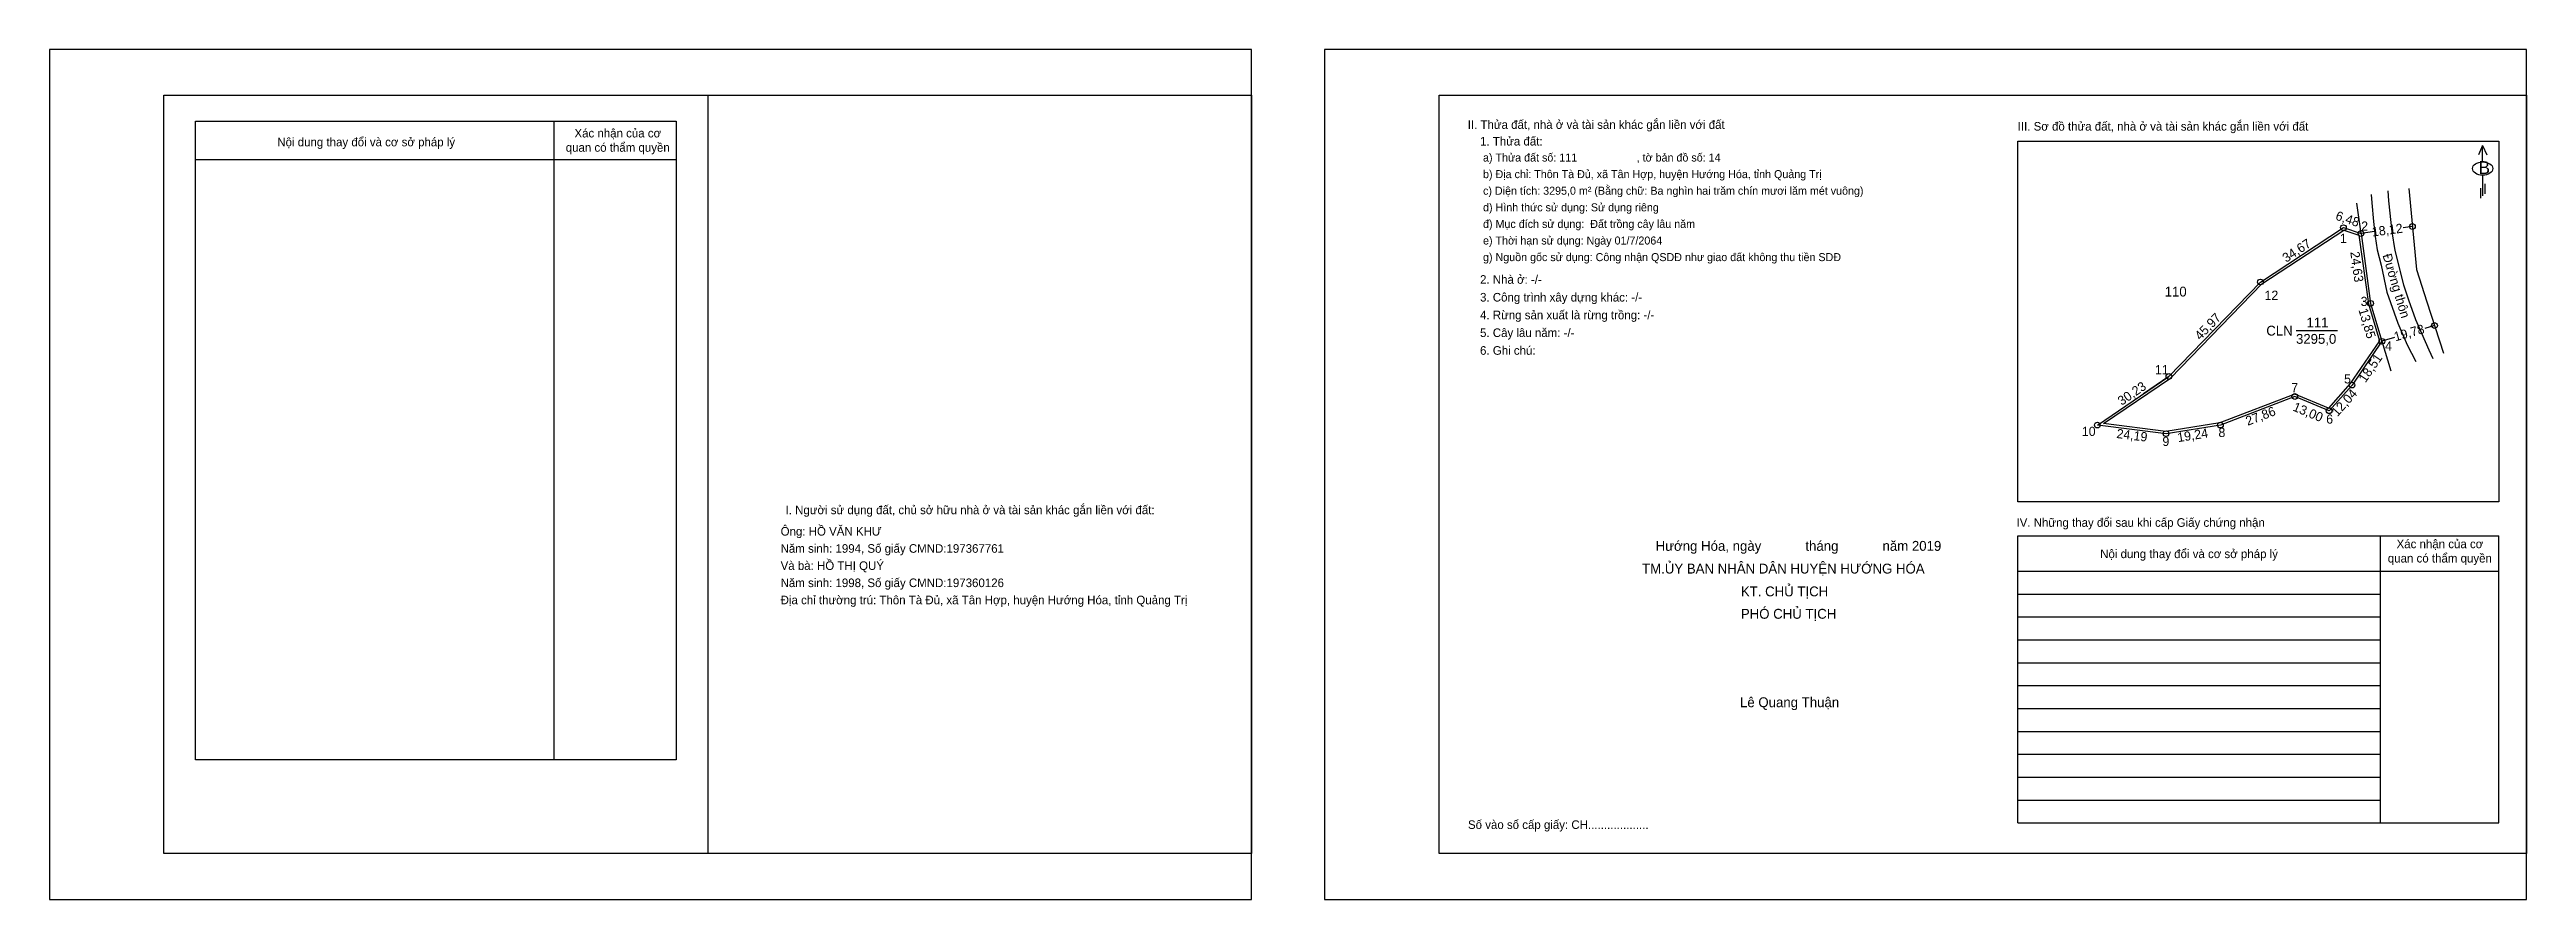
# Model space of a CAD drawing. Extents: x 552504 to 553370, y 1840339 to 1840636.
import ezdxf

# ---------------------------------------------------------------- set-up
doc = ezdxf.new("R2010")
doc.units = 0
for name, color, linetype in [('CanhThua', 7, 'Continuous'), ('ChieuDaiCanhThua', 7, 'Continuous'), ('Khung', 7, 'Continuous'), ('KhungInTrang1', 7, 'Continuous'), ('KhungInTrang2', 7, 'Continuous'), ('Level 1', 7, 'Continuous'), ('Level 2', 7, 'Continuous'), ('Level 22', 7, 'Continuous'), ('Level 23', 7, 'Continuous'), ('MocDinhThua', 7, 'Continuous'), ('NhanDiaChinhThua', 7, 'Continuous'), ('NhanTuCan', 7, 'Continuous'), ('ON', 7, 'Continuous'), ('RauThua', 7, 'Continuous'), ('SoHieuDinhThua', 7, 'Continuous'), ('Template', 7, 'Continuous'), ('ThongTin', 7, 'Continuous')]:
    doc.layers.add(name, color=color, linetype=linetype)

msp = doc.modelspace()

# ---------------------------------------------------------------- linework, layer by layer
at = {"layer": 'CanhThua'}
for p, q in [((553277, 1840555), (553306, 1840574)), ((553306, 1840574), (553312.15, 1840571.95)), ((553312.15, 1840571.95), (553315.49, 1840547.55)), ((553245, 1840522), (553277, 1840555)), ((553315.49, 1840547.55), (553319.45, 1840534.28)), ((553319.45, 1840534.28), (553309, 1840519)), ((553220, 1840505), (553245, 1840522)), ((553289, 1840515), (553263, 1840505)), ((553301, 1840510), (553289, 1840515)), ((553309, 1840519), (553301, 1840510)), ((553244, 1840502), (553220, 1840505)), ((553263, 1840505), (553244, 1840502))]:
    msp.add_line(p, q, dxfattribs=at)
at = {"layer": 'Khung'}
for p, q in [((552989.96, 1840620.24), (553369.96, 1840620.24)), ((552989.96, 1840355.24), (552989.96, 1840620.24)), ((553192.25, 1840478.15), (553192.25, 1840604.26)), ((553192.25, 1840604.26), (553360.25, 1840604.26)), ((553360.25, 1840604.26), (553360.25, 1840478.15)), ((553360.25, 1840478.15), (553192.25, 1840478.15))]:
    msp.add_line(p, q, dxfattribs=at)
msp.add_lwpolyline([(552924.37, 1840355.25), (552544.37, 1840355.25), (552544.37, 1840620.25), (552924.37, 1840620.25)], close=True, dxfattribs=at)
for points in [[(552734.37, 1840620.25), (552734.37, 1840355.25)], [(553369.96, 1840620.24), (553369.96, 1840355.24), (552989.96, 1840355.24)]]:
    msp.add_lwpolyline(points, dxfattribs=at)
at = {"layer": 'KhungInTrang1'}
msp.add_lwpolyline([(552504.37, 1840636.24), (552504.37, 1840339.24), (552924.37, 1840339.24), (552924.37, 1840636.24)], close=True, dxfattribs=at)
at = {"layer": 'KhungInTrang2'}
msp.add_lwpolyline([(552949.96, 1840636.24), (552949.96, 1840339.24), (553369.96, 1840339.24), (553369.96, 1840636.24)], close=True, dxfattribs=at)
at = {"layer": 'Level 1'}
for p, q in [((553330.1, 1840574.41), (553326.91, 1840573.97)), ((553316.89, 1840572.6), (553312.15, 1840571.95)), ((553337.83, 1840539.77), (553334.41, 1840538.75)), ((553323.81, 1840535.58), (553319.45, 1840534.28))]:
    msp.add_line(p, q, dxfattribs=at)
at = {"layer": 'Level 2'}
msp.add_lwpolyline([(553318.57, 1840534.42), (553308.37, 1840519.49), (553300.78, 1840510.96), (553289.01, 1840515.86), (553262.79, 1840505.78), (553243.99, 1840502.81), (553222.2, 1840505.53), (553245.52, 1840521.38), (553277.51, 1840554.38), (553306.11, 1840573.12), (553311.42, 1840571.35), (553314.71, 1840547.38)], close=True, dxfattribs=at)
at = {"layer": 'Level 22'}
for points in [[(553315.74, 1840585.63), (553315.95, 1840582.72), (553316.48, 1840576.2), (553317.08, 1840570.89), (553317.8, 1840566.25), (553319.22, 1840560.89), (553321.15, 1840551.49), (553325.06, 1840540.6), (553328.26, 1840533.01), (553331.27, 1840527.26)], [(553321.51, 1840586.92), (553321.79, 1840583.32), (553322.86, 1840572.48), (553323.94, 1840566.01), (553326.95, 1840554.07), (553328.71, 1840548.81), (553331.24, 1840541.88), (553335.84, 1840531.3), (553337.3, 1840528.24)]]:
    msp.add_lwpolyline(points, dxfattribs=at)
at = {"layer": 'Level 23'}
for points in [[(553328.87, 1840587.67), (553331.49, 1840559.37), (553335.16, 1840548.03)], [(553335.16, 1840548.03), (553340.96, 1840530.1)]]:
    msp.add_lwpolyline(points, dxfattribs=at)
at = {"layer": 'MocDinhThua'}
for centre in [(553306, 1840574), (553330.1, 1840574.41), (553312.15, 1840571.95), (553277, 1840555), (553315.49, 1840547.55), (553337.83, 1840539.77), (553319.45, 1840534.28), (553245, 1840522), (553289, 1840515), (553309, 1840519), (553220, 1840505), (553263, 1840505), (553301, 1840510), (553244, 1840502)]:
    msp.add_circle(centre, 1, dxfattribs=at)
at = {"layer": 'NhanDiaChinhThua'}
msp.add_line((553289.43, 1840538), (553303.89, 1840538), dxfattribs=at)
at = {"layer": 'ON'}
for p, q in [((552555.37, 1840611.23), (552723.37, 1840611.23)), ((552555.37, 1840388.02), (552555.37, 1840611.23)), ((552723.37, 1840611.23), (552723.37, 1840388.02)), ((552555.37, 1840597.85), (552723.37, 1840597.85)), ((553192.25, 1840466.32), (553360.25, 1840466.32)), ((553318.8, 1840466.32), (553318.8, 1840366)), ((553192.25, 1840453.96), (553360.25, 1840453.96)), ((553192.25, 1840445.96), (553318.8, 1840445.96)), ((553192.25, 1840437.96), (553318.8, 1840437.96)), ((553192.25, 1840429.96), (553318.8, 1840429.96)), ((553192.25, 1840421.96), (553318.8, 1840421.96)), ((553192.25, 1840413.96), (553318.8, 1840413.96)), ((553192.25, 1840405.96), (553318.8, 1840405.96)), ((553192.25, 1840397.96), (553318.8, 1840397.96)), ((553192.25, 1840389.96), (553318.8, 1840389.96)), ((553192.25, 1840381.96), (553318.8, 1840381.96)), ((553192.25, 1840373.96), (553318.8, 1840373.96))]:
    msp.add_line(p, q, dxfattribs=at)
for points in [[(552680.65, 1840611.23), (552680.65, 1840388.02)], [(553192.25, 1840366), (553192.25, 1840466.32)], [(553360.25, 1840366), (553360.25, 1840466.32)], [(552723.37, 1840388.02), (552555.37, 1840388.02)]]:
    msp.add_lwpolyline(points, dxfattribs=at)
at = {"layer": 'RauThua'}
for p, q in [((553312.15, 1840571.95), (553310.69, 1840582.6)), ((553319.45, 1840534.28), (553322.52, 1840523.98)), ((553245, 1840522), (553236.11, 1840515.96))]:
    msp.add_line(p, q, dxfattribs=at)
at = {"layer": 'Template'}
for p, q in [((553354.62, 1840602.65), (553353.17, 1840599.46)), ((553354.62, 1840596.99), (553354.62, 1840602.65)), ((553354.62, 1840602.65), (553356.07, 1840599.46)), ((553354.65, 1840592.31), (553354.65, 1840585.17)), ((553353.89, 1840587.84), (553353.89, 1840584.35)), ((553355.46, 1840589.32), (553355.46, 1840585.84)), ((553192.25, 1840366), (553360.25, 1840366))]:
    msp.add_line(p, q, dxfattribs=at)
msp.add_ellipse((553354.65, 1840594.64), major_axis=(3.55, 0), ratio=0.655849, dxfattribs=at)

# ---------------------------------------------------------------- texts
at = {"layer": 'ChieuDaiCanhThua'}
for s, rotation, p in [('6,48', 341.56505, (553302.99, 1840576.85)), ('18,12', 7.30007, (553316.18, 1840570.89)), ('34,67', 33.23171, (553285.99, 1840561.7)), ('24,63', 277.7945, (553308.39, 1840565.45)), ('Đường thôn', 286.61602, (553319.63, 1840564.35)), ('45,97', 45.8814, (553255.99, 1840534.49)), ('13,85', 286.61602, (553311.22, 1840545.27)), ('19,78', 15.76568, (553324.18, 1840534.26)), ('18,51', 55.63176, (553313.7, 1840519.6)), ('30,23', 34.2157, (553228.5, 1840511.72)), ('13,00', 337.38014, (553288.04, 1840510.16)), ('12,04', 48.36646, (553303.91, 1840507.77)), ('27,86', 21.03751, (553272.57, 1840504.74)), ('24,19', 352.87498, (553226.57, 1840500.52)), ('19,24', 8.97263, (553248.23, 1840499.04))]:
    msp.add_text(s, height=3.225, rotation=rotation, dxfattribs=at).set_placement(p)
at = {"layer": 'NhanDiaChinhThua'}
for s, p in [('CLN', (553279.06, 1840536.28)), ('111', (553293.1, 1840539.15)), ('3295,0', (553289.43, 1840533.41))]:
    msp.add_text(s, height=3.44, dxfattribs=at).set_placement(p)
at = {"layer": 'NhanTuCan'}
msp.add_text('110', height=3.44, dxfattribs=at).set_placement((553243.54, 1840549.93))
at = {"layer": 'ON'}
for s, height, p in [('Xác nhận của cơ ', 3, (552687.81, 1840605.52)), ('Nội dung thay đổi và cơ sở pháp lý', 3, (552583.97, 1840602.42)), ('quan có thẩm quyền', 3, (552684.76, 1840600.52)), ('I. Người sử dụng đất, chủ sở hữu nhà ở và tài sản khác gắn liền với đất:', 3, (552761.58, 1840473.86)), ('IV. Những thay đổi sau khi cấp Giấy chứng nhận', 3, (553191.75, 1840469.46)), ('Nội dung thay đổi và cơ sở pháp lý', 3, (553220.99, 1840458.52)), ('Xác nhận của cơ ', 3, (553324.57, 1840461.98)), ('quan có thẩm quyền', 3, (553321.52, 1840456.98)), ('Lê Quang Thuận', 3.4537, (553095.12, 1840406.43))]:
    msp.add_text(s, height=height, dxfattribs=at).set_placement(p)
at = {"layer": 'SoHieuDinhThua'}
for s, height, p in [('2', 3.22, (553312.21, 1840572.93)), ('1', 3.22, (553304.78, 1840568.67)), ('12', 3.225, (553278.44, 1840548.76)), ('3', 3.22, (553312.02, 1840546.61)), ('4', 3.22, (553320.54, 1840531.05)), ('11', 3.225, (553240.12, 1840522.75)), ('5', 3.22, (553306.22, 1840519.56)), ('7', 3.22, (553287.77, 1840516.48)), ('10', 3.225, (553214.6, 1840501.18)), ('8', 3.22, (553262.32, 1840500.83)), ('6', 3.22, (553299.99, 1840505.5)), ('9', 3.22, (553242.75, 1840497.69))]:
    msp.add_text(s, height=height, dxfattribs=at).set_placement(p)
at = {"layer": 'Template'}
for s, height, p in [('II. Thửa đất, nhà ở và tài sản khác gắn liền với đất', 3, (552999.98, 1840608.51)), ('III. Sơ đồ thửa đất, nhà ở và tài sản khác gắn liền với đất', 3, (553192.16, 1840607.91)), ('B', 4.5, (553353.21, 1840592.74)), ('Hướng Hóa, ngày            tháng            năm 2019', 3.4537, (553065.64, 1840461.07)), ('TM.ỦY BAN NHÂN DÂN HUYỆN HƯỚNG HÓA', 3.4537, (553060.9, 1840453.13)), ('KT. CHỦ TỊCH', 3.4537, (553095.43, 1840445.16)), ('PHÓ CHỦ TỊCH', 3.4537, (553095.43, 1840437.33)), ('Số vào sổ cấp giấy: CH...................', 3, (553000.07, 1840363.88))]:
    msp.add_text(s, height=height, dxfattribs=at).set_placement(p)
at = {"layer": 'ThongTin'}
for s, height, p in [('1. Thửa đất: ', 3, (553004.28, 1840602.7)), (' a) Thửa đất số: 111                    , tờ bản đồ số: 14', 2.8, (553004.28, 1840597.1)), (' b) Địa chỉ: Thôn Tà Đủ, xã Tân Hợp, huyện Hướng Hóa, tỉnh Quảng Trị', 2.8, (553004.28, 1840591.3)), (' c) Diện tích: 3295,0 m² (Bằng chữ: Ba nghìn hai trăm chín mươi lăm mét vuông)', 2.8, (553004.28, 1840585.5)), (' d) Hình thức sử dụng: Sử dụng riêng', 2.8, (553004.28, 1840579.7)), (' đ) Mục đích sử dụng:  Đất trồng cây lâu năm', 2.8, (553004.28, 1840573.9)), (' e) Thời hạn sử dụng: Ngày 01/7/2064', 2.8, (553004.28, 1840568.1)), (' g) Nguồn gốc sử dụng: Công nhận QSDĐ như giao đất không thu tiền SDĐ', 2.8, (553004.28, 1840562.3)), ('2. Nhà ở: -/-', 3, (553004.28, 1840554.39)), ('3. Công trình xây dựng khác: -/-', 3, (553004.28, 1840548.18)), ('4. Rừng sản xuất là rừng trồng: -/-', 3, (553004.28, 1840541.98)), ('5. Cây lâu năm: -/-', 3, (553004.28, 1840535.78)), ('6. Ghi chú:', 3, (553004.28, 1840529.58)), ('Ông: HỒ VĂN KHƯ', 3, (552759.86, 1840466.39)), ('Năm sinh: 1994, Số giấy CMND:197367761', 3, (552759.86, 1840460.39)), ('Và bà: HỒ THỊ QUÝ', 3, (552759.86, 1840454.39)), ('Địa chỉ thường trú: Thôn Tà Đủ, xã Tân Hợp, huyện Hướng Hóa, tỉnh Quảng Trị', 3, (552759.86, 1840442.39)), ('Năm sinh: 1998, Số giấy CMND:197360126', 3, (552759.86, 1840448.39))]:
    msp.add_text(s, height=height, dxfattribs=at).set_placement(p)

doc.saveas('drawing.dxf')
